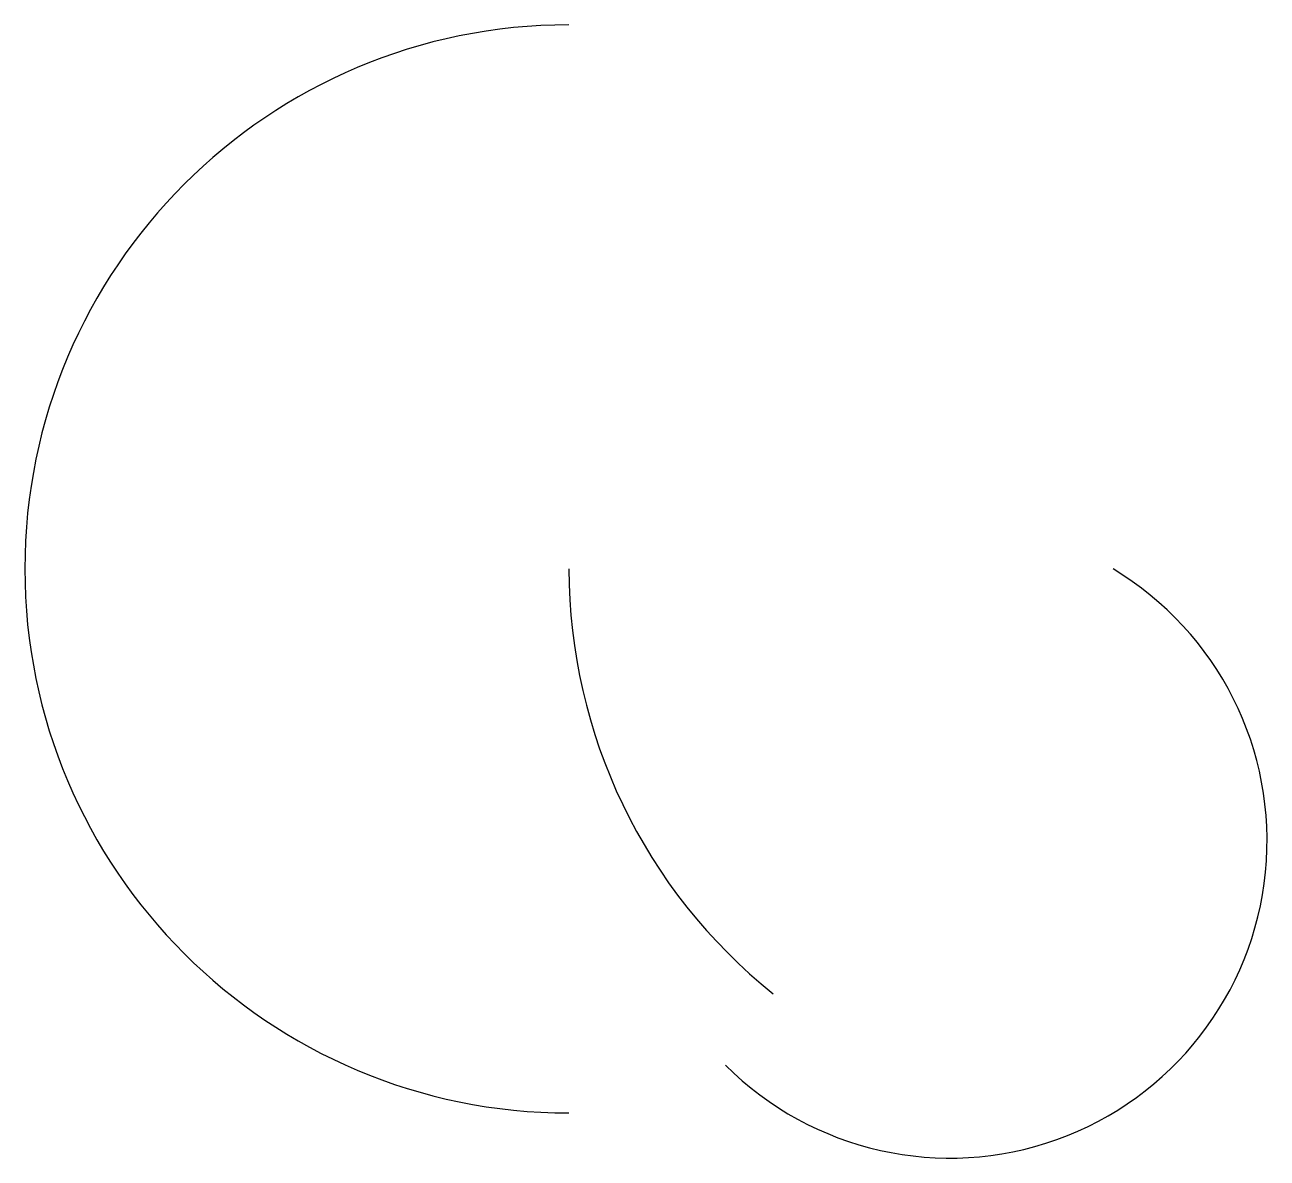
# Model space of a CAD drawing. Header units: feet. Extents: x -50 to 64, y -4 to 100.
import ezdxf

# ---------------------------------------------------------------- set-up
doc = ezdxf.new("R2010")
doc.units = ezdxf.units.FT
doc.header["$MEASUREMENT"] = 0

msp = doc.modelspace()

# ---------------------------------------------------------------- linework, layer by layer
for centre, radius, start, end in [((0, 50), 50, 90, 270), ((50, 50), 50, 180, 231.3402), ((35, 25), 29.15, 225, 59.0362)]:
    msp.add_arc(centre, radius, start, end)

doc.saveas('drawing.dxf')
